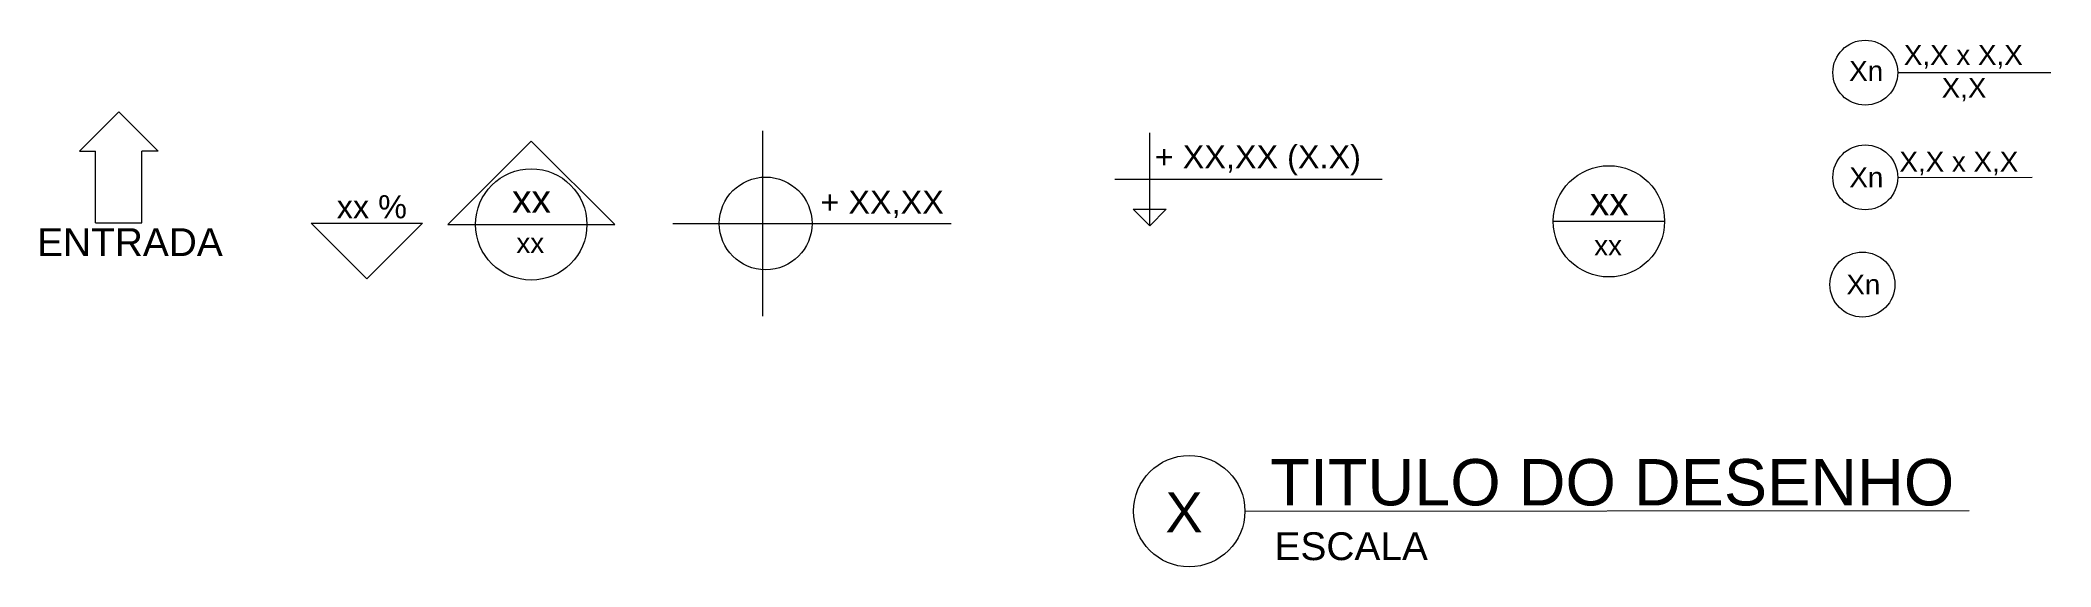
# Model space of a CAD drawing. Header units: millimetres. Extents: x -6 to 211, y -37 to 20.
import ezdxf

# ---------------------------------------------------------------- set-up
doc = ezdxf.new("R2010")
doc.units = ezdxf.units.MM
doc.layers.get('0').update_dxf_attribs({"linetype": 'CONTINUOUS', "lineweight": 5, "true_color": 0xffffff})
for name, color, linetype, lineweight, true_color in [('Circle', 7, 'CONTINUOUS', 5, 0xffffff), ('Circle001', 7, 'CONTINUOUS', 5, 0xffffff), ('Circle002', 7, 'CONTINUOUS', 5, 0xffffff), ('Circle003', 7, 'CONTINUOUS', 5, 0xffffff), ('Circle004', 7, 'CONTINUOUS', 5, 0xffffff), ('Circle005', 7, 'CONTINUOUS', 5, 0xffffff), ('Circle006', 7, 'CONTINUOUS', 5, 0xffffff), ('Line', 7, 'CONTINUOUS', 5, 0xffffff), ('Line001', 7, 'CONTINUOUS', 5, 0xffffff), ('Line003', 7, 'CONTINUOUS', 5, 0xffffff), ('Line004', 7, 'CONTINUOUS', 5, 0xffffff), ('Line005', 7, 'CONTINUOUS', 5, 0xffffff), ('Line006', 7, 'CONTINUOUS', 5, 0xffffff), ('Line007', 7, 'CONTINUOUS', 5, 0xffffff), ('Line009', 7, 'CONTINUOUS', 5, 0xffffff), ('Line010', 7, 'CONTINUOUS', 5, 0xffffff), ('Line011', 7, 'CONTINUOUS', 5, 0xffffff), ('Line013', 7, 'CONTINUOUS', 5, 0xffffff), ('Line014', 7, 'CONTINUOUS', 5, 0xffffff), ('Line017', 7, 'CONTINUOUS', 5, 0xffffff), ('Line018', 7, 'CONTINUOUS', 5, 0xffffff), ('Line019', 7, 'CONTINUOUS', 5, 0xffffff), ('Line020', 7, 'CONTINUOUS', 5, 0xffffff), ('Line021', 7, 'CONTINUOUS', 5, 0xffffff), ('Line022', 7, 'CONTINUOUS', 5, 0xffffff), ('Line026', 7, 'CONTINUOUS', 5, 0xffffff), ('Line027', 7, 'CONTINUOUS', 5, 0xffffff), ('Line028', 7, 'CONTINUOUS', 5, 0xffffff), ('Line031', 7, 'CONTINUOUS', 5, 0xffffff), ('Line032', 7, 'CONTINUOUS', 5, 0xffffff), ('mirror', 7, 'CONTINUOUS', 5, 0xffffff), ('mirror001', 7, 'CONTINUOUS', 5, 0xffffff), ('mirror002', 7, 'CONTINUOUS', 5, 0xffffff), ('mirror003', 7, 'CONTINUOUS', 5, 0xffffff)]:
    doc.layers.add(name, color=color, linetype=linetype, lineweight=lineweight, true_color=true_color)
doc.styles.add('textstyle0', font='')
doc.styles.add('textstyle1', font='')
doc.styles.add('textstyle10', font='')
doc.styles.add('textstyle11', font='')
doc.styles.add('textstyle12', font='')
doc.styles.add('textstyle13', font='')
doc.styles.add('textstyle14', font='')
doc.styles.add('textstyle15', font='')
doc.styles.add('textstyle16', font='')
doc.styles.add('textstyle2', font='')
doc.styles.add('textstyle3', font='')
doc.styles.add('textstyle4', font='')
doc.styles.add('textstyle5', font='')
doc.styles.add('textstyle6', font='')
doc.styles.add('textstyle7', font='')
doc.styles.add('textstyle8', font='')
doc.styles.add('textstyle9', font='')
doc.styles.get('textstyle0').set_extended_font_data('Arial')
doc.styles.get('textstyle1').set_extended_font_data('Arial')
doc.styles.get('textstyle10').set_extended_font_data('Arial')
doc.styles.get('textstyle11').set_extended_font_data('Arial')
doc.styles.get('textstyle12').set_extended_font_data('Arial')
doc.styles.get('textstyle13').set_extended_font_data('Arial')
doc.styles.get('textstyle14').set_extended_font_data('Arial')
doc.styles.get('textstyle15').set_extended_font_data('Arial')
doc.styles.get('textstyle16').set_extended_font_data('Arial')
doc.styles.get('textstyle2').set_extended_font_data('Arial')
doc.styles.get('textstyle3').set_extended_font_data('Arial')
doc.styles.get('textstyle4').set_extended_font_data('Arial')
doc.styles.get('textstyle5').set_extended_font_data('Arial')
doc.styles.get('textstyle6').set_extended_font_data('Arial')
doc.styles.get('textstyle7').set_extended_font_data('Arial')
doc.styles.get('textstyle8').set_extended_font_data('Arial')
doc.styles.get('textstyle9').set_extended_font_data('Arial')

msp = doc.modelspace()

# ---------------------------------------------------------------- linework, layer by layer
at = {"layer": 'Circle'}
msp.add_circle((46.97, -0.16), 6, dxfattribs=at)
at = {"layer": 'Circle001'}
msp.add_circle((72.24, -0.05), 5, dxfattribs=at)
at = {"layer": 'Circle002'}
msp.add_circle((163.15, 0.18), 6, dxfattribs=at)
at = {"layer": 'Circle003'}
msp.add_circle((117.9, -31.07), 6, dxfattribs=at)
at = {"layer": 'Circle004'}
msp.add_circle((190.48, -6.64), 3.5, dxfattribs=at)
at = {"layer": 'Circle005'}
msp.add_circle((190.79, 4.92), 3.5, dxfattribs=at)
at = {"layer": 'Circle006'}
msp.add_circle((190.79, 16.21), 3.5, dxfattribs=at)
at = {"layer": 'Line'}
msp.add_line((0, 0), (0, 7.76), dxfattribs=at)
at = {"layer": 'Line001'}
msp.add_line((5, 0), (5, 7.76), dxfattribs=at)
at = {"layer": 'Line003'}
msp.add_line((2.5, 12), (6.74, 7.76), dxfattribs=at)
at = {"layer": 'Line004'}
msp.add_line((-1.74, 7.76), (0, 7.76), dxfattribs=at)
at = {"layer": 'Line005'}
msp.add_line((6.74, 7.76), (5, 7.76), dxfattribs=at)
at = {"layer": 'Line006'}
msp.add_line((0, 0), (5, 0), dxfattribs=at)
at = {"layer": 'Line007'}
msp.add_line((23.26, -0.03), (35.26, -0.03), dxfattribs=at)
at = {"layer": 'Line009'}
msp.add_line((29.26, -6.03), (23.26, -0.03), dxfattribs=at)
at = {"layer": 'Line010'}
msp.add_line((40.97, -0.16), (52.97, -0.16), dxfattribs=at)
at = {"layer": 'Line011'}
msp.add_line((37.97, -0.16), (40.97, -0.16), dxfattribs=at)
at = {"layer": 'Line013'}
msp.add_line((52.97, -0.16), (55.97, -0.16), dxfattribs=at)
at = {"layer": 'Line014'}
msp.add_line((46.97, 8.84), (37.97, -0.16), dxfattribs=at)
at = {"layer": 'Line017'}
msp.add_line((62.24, -0.05), (92.24, -0.05), dxfattribs=at)
at = {"layer": 'Line018'}
msp.add_line((71.92, -10.05), (71.92, 9.95), dxfattribs=at)
at = {"layer": 'Line019'}
msp.add_line((113.64, -0.29), (111.87, 1.48), dxfattribs=at)
at = {"layer": 'Line020'}
msp.add_line((111.87, 1.48), (115.41, 1.48), dxfattribs=at)
at = {"layer": 'Line021'}
msp.add_line((111.87, 1.48), (115.41, 1.48), dxfattribs=at)
at = {"layer": 'Line022'}
msp.add_line((113.64, -0.29), (113.64, 9.71), dxfattribs=at)
at = {"layer": 'Line026'}
msp.add_line((109.89, 4.71), (138.7, 4.72), dxfattribs=at)
at = {"layer": 'Line027'}
msp.add_line((157.15, 0.18), (169.15, 0.18), dxfattribs=at)
at = {"layer": 'Line028'}
msp.add_line((123.9, -31.07), (202, -31), dxfattribs=at)
at = {"layer": 'Line031'}
msp.add_line((194.29, 16.21), (210.79, 16.22), dxfattribs=at)
at = {"layer": 'Line032'}
msp.add_line((194.29, 4.92), (208.77, 4.93), dxfattribs=at)
at = {"layer": 'mirror'}
msp.add_line((2.5, 12), (-1.74, 7.76), dxfattribs=at)
at = {"layer": 'mirror001'}
msp.add_line((29.26, -6.03), (35.26, -0.03), dxfattribs=at)
at = {"layer": 'mirror002'}
msp.add_line((46.97, 8.84), (55.97, -0.16), dxfattribs=at)
at = {"layer": 'mirror003'}
msp.add_line((113.64, -0.29), (115.41, 1.48), dxfattribs=at)

# ---------------------------------------------------------------- texts
at = {"attachment_point": 1}
for s, insert, char_height, style in [('\\H2.143;Xn', (189.05, 17.47), 2.5, 'textstyle13'), ('\\H2.143;X,X x X,X', (194.95, 19.19), 2.5, 'textstyle11'), ('\\H2.143;X,X', (199.02, 15.65), 2.5, 'textstyle12'), ('+ XX,XX (X.X)', (114.19, 8.39), 2.5, 'textstyle8'), ('\\H2.143;X,X x X,X', (194.47, 7.68), 2.5, 'textstyle10'), ('\\H2.143;Xn', (189.07, 6), 2.5, 'textstyle14'), ('xx %', (26, 3), 2.5, 'textstyle4'), ('\\H3;xx', (44.9, 4.1), 3.5, 'textstyle5'), ('+ XX,XX', (78.15, 3.5), 2.5, 'textstyle7'), ('\\H3;xx', (161.09, 3.84), 3.5, 'textstyle1'), ('\\H3;ENTRADA', (-6.31, -0.56), 3.5, 'textstyle3'), ('\\H2.14286;xx', (45.37, -1.09), 2.5, 'textstyle6'), ('\\H2.143;xx', (161.56, -1.35), 2.5, 'textstyle2'), ('\\H2.143;Xn', (188.75, -5.56), 2.5, 'textstyle9'), ('TITULO DO DESENHO', (126.65, -25.45), 5, 'textstyle15'), ('\\H4.286;X', (115.35, -29.05), 5, 'textstyle0'), ('\\H3;ESCALA', (127.1, -33.35), 3.5, 'textstyle16')]:
    msp.add_mtext(s, dxfattribs=dict(at, insert=insert, char_height=char_height, style=style))

doc.saveas('drawing.dxf')
